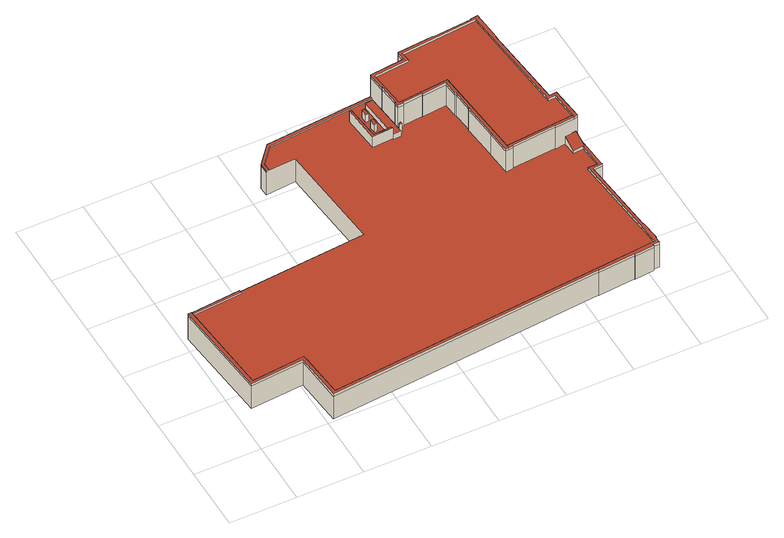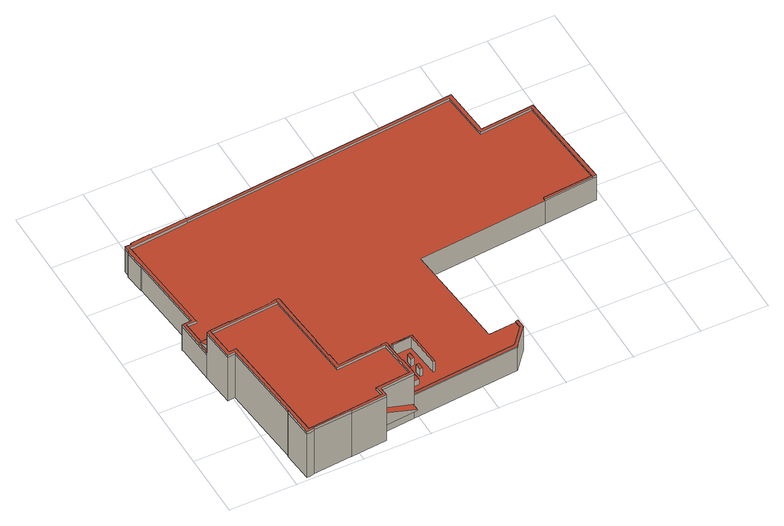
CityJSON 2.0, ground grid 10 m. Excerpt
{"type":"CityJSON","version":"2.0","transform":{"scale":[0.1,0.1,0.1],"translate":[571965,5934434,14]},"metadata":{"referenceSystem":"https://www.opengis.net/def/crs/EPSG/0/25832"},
"CityObjects":{
"building1":{"type":"Building","attributes":{"Grundfläche 2D":"1976.688115","Grundhöhe NN":"14.782"},"children":["building1-1","building1-2","building1-3","building1-4","building1-5","building1-6","building1-7","building1-8","building1-9","building1-10"],"geometry":[{"type":"MultiSurface","lod":"3","boundaries":[[[0,1,2,3,4,5,6,7,8,9,10,11,12,13,14,15,16,17,18,19,20,21,22,23,24,25,26,27,28,29,30,31,32,33,34,35,36,37,38,39,40,41,42,43,44,45,46]],[[47,48,49,50,51,52,53,54,55,56,57,58,59,60,61,62,63,64,65,66,67,68,69,70,71,72,73,74,75,76,77,78,79,80,81,82,83,84]],[[85,86,87,88,89,90,91,92,93,94,95,96,97,98,99,100,101,102]],[[103,104,105,106,107,108,109,110,111,112,113,114,115,116,117,118,119,120,121,122,123,124,125,126,127,128,129,130,131,132,133,134,135,136,137,138,139,140,141,142,143,144,145,146,147,148,149,150,151,152,153,154,155,156,157]],[[101,100,7,6]],[[98,9,8,7,100,99]],[[98,97,10,9]],[[96,158,12,11]],[[158,159,13,12]],[[159,160,14,13]],[[160,161,15,14]],[[161,162,16,15]],[[162,163,17,16]],[[163,164,165,19,18,17]],[[165,166,20,19]],[[166,167,21,20]],[[167,168,22,21]],[[168,169,23,22]],[[169,170,171,25,24,23]],[[171,172,26,25]],[[172,173,174,28,27,26]],[[174,175,29,28]],[[175,176,30,29]],[[176,177,31,30]],[[177,178,32,31]],[[178,179,33,32]],[[179,180,34,33]],[[180,181,35,34]],[[181,182,36,35]],[[182,183,37,36]],[[183,184,38,37]],[[184,185,39,38]],[[185,186,40,39]],[[186,187,41,40]],[[187,188,42,41]],[[188,189,190,44,43,42]],[[190,91,45,44]],[[46,90,89,0]],[[89,88,1,0]],[[88,87,2,1]],[[85,4,3,2,87,86]],[[85,102,5,4]],[[102,101,6,5]],[[54,53,126,125]],[[55,54,125,124]],[[55,124,123,122,121,120,119,59,58,57,56]],[[59,119,118,117,60]],[[117,116,115,114,113,61,60]],[[113,112,111,110,109,65,64,63,62,61]],[[109,108,107,67,66,65]],[[68,67,107,106,191,192]],[[193,69,68,192,105]],[[193,194,70,69]],[[194,195,71,70]],[[196,72,71,195]],[[196,197,73,72]],[[74,73,197,198]],[[198,199,75,74]],[[199,200,76,75]],[[200,201,77,76]],[[201,202,78,77]],[[202,203,204,80,79,78]],[[205,81,80,204]],[[205,206,82,81]],[[206,207,83,82]],[[207,208,84,83]],[[208,209,47,84]],[[210,48,47,209]],[[210,211,212,50,49,48]],[[213,165,164,163,214,215]],[[166,165,213,216]],[[167,166,216,217]],[[168,167,217,218]],[[169,168,218,219]],[[170,169,219,220,221,222,223,171]],[[224,172,171,223,222,221,225,152]],[[172,224,152,151,150,174,173]],[[174,150,149,175]],[[175,149,148,176]],[[176,148,147,177]],[[177,147,146,178]],[[178,146,145,179]],[[179,145,144,180]],[[180,144,143,181]],[[181,143,142,182]],[[182,142,141,183]],[[183,141,140,184]],[[184,140,139,185]],[[185,139,138,186]],[[186,138,137,187]],[[187,137,136,188]],[[190,189,188,136,135,134]],[[91,190,134,133,92]],[[92,133,132,93]],[[93,132,131,94]],[[94,131,130,95]],[[128,51,50,158,96,95,130,129]],[[158,50,212,226,227,159]],[[160,159,227,228]],[[161,160,228,229]],[[162,161,229,230]],[[163,162,230,214]],[[194,193,231,232]],[[195,194,232,233]],[[196,195,233,234]],[[197,196,234,235]],[[198,197,235,236]],[[199,198,236,237]],[[200,199,237,238]],[[201,200,238,239]],[[202,201,239,240]],[[241,204,203,202,240,242]],[[205,204,241,243]],[[206,205,243,244]],[[207,206,244,245]],[[208,207,245,246]],[[209,208,246,247]],[[210,209,247,248]],[[226,212,211,210,248,249]],[[153,152,225,250]],[[154,153,250,251]],[[155,154,251,252]],[[157,156,155,252,253]],[[103,157,253,254]],[[104,103,254,255]],[[193,105,104,255,256,231]],[[221,220,219,218,217,216,213,215,214,230,229,228,227,226,249,248,247,246,245,244,243,241,242,240,239,238,237,236,235,234,233,232,231,256,255,254,253,252,251,250,225]]],"semantics":{"surfaces":[{"type":"RoofSurface"},{"type":"WallSurface"},{"type":"GroundSurface"}],"values":[0,0,0,0,1,1,1,1,1,1,1,1,1,1,1,1,1,1,1,1,1,1,1,1,1,1,1,1,1,1,1,1,1,1,1,1,1,1,1,1,1,1,1,1,1,1,1,1,1,1,1,1,1,1,1,1,1,1,1,1,1,1,1,1,1,1,1,1,1,1,1,1,1,1,1,1,1,1,1,1,1,1,1,1,1,1,1,1,1,1,1,1,1,1,1,1,1,1,1,1,1,1,1,1,1,1,1,1,1,1,1,1,1,1,1,1,1,1,1,1,1,1,1,1,1,1,2]}}]},
"building1-1":{"type":"BuildingInstallation","parents":["building1"],"geometry":[{"type":"MultiSurface","lod":"3","boundaries":[[[257,258,259,11,10,46,45,260]],[[97,90,46,10]],[[91,92,260,45]],[[92,93,257,260]],[[93,94,258,257]],[[94,95,259,258]],[[95,96,11,259]]],"semantics":{"surfaces":[{"type":"RoofSurface"},{"type":"WallSurface"}],"values":[0,1,1,1,1,1,1]}}]},
"building1-2":{"type":"BuildingInstallation","parents":["building1"],"geometry":[{"type":"MultiSurface","lod":"3","boundaries":[[[192,191,261,262]],[[261,191,106,263]],[[263,104,262,261]],[[104,105,192,262]]],"semantics":{"surfaces":[{"type":"RoofSurface"},{"type":"WallSurface"}],"values":[0,1,1,1]}}]},
"building1-3":{"type":"BuildingInstallation","parents":["building1"],"geometry":[{"type":"MultiSurface","lod":"3","boundaries":[[[224,264,265,266,267,268,269,270]],[[155,156,267,266]],[[156,271,268,267]],[[269,268,271,272]],[[270,269,272,151]],[[152,224,270,151]],[[152,153,264,224]],[[153,154,265,264]],[[154,155,266,265]]],"semantics":{"surfaces":[{"type":"RoofSurface"},{"type":"WallSurface"}],"values":[0,1,1,1,1,1,1,1,1]}}]},
"building1-4":{"type":"BuildingInstallation","parents":["building1"],"geometry":[{"type":"MultiSurface","lod":"3","boundaries":[[[273,274,275,276]],[[51,128,129,274,273]],[[275,274,129,277]],[[275,277,126,53,52,276]],[[52,51,273,276]]],"semantics":{"surfaces":[{"type":"RoofSurface"},{"type":"WallSurface"}],"values":[0,1,1,1,1]}}]},
"building1-5":{"type":"BuildingInstallation","parents":["building1"],"geometry":[{"type":"MultiSurface","lod":"3","boundaries":[[[278,279,280,281]],[[282,283,281,280]],[[284,278,281,283,285]],[[284,286,279,278]],[[286,287,280,279]],[[282,280,287]]],"semantics":{"surfaces":[{"type":"RoofSurface"},{"type":"WallSurface"}],"values":[0,1,1,1,1,1]}}]},
"building1-6":{"type":"BuildingInstallation","parents":["building1"],"geometry":[{"type":"MultiSurface","lod":"3","boundaries":[[[288,289,290]],[[291,292,288,290,293]],[[294,290,289,295,296]],[[293,290,294,297]],[[297,298,291,293]],[[292,291,298,299]],[[300,301,288,292,299]],[[301,295,289,288]]],"semantics":{"surfaces":[{"type":"RoofSurface"},{"type":"WallSurface"}],"values":[0,0,1,1,1,1,1,1]}}]},
"building1-7":{"type":"BuildingInstallation","parents":["building1"],"geometry":[{"type":"MultiSurface","lod":"3","boundaries":[[[302,303,304,305]],[[306,307,305,304]],[[302,305,307,308]],[[308,309,303,302]],[[304,303,309,306]]],"semantics":{"surfaces":[{"type":"RoofSurface"},{"type":"WallSurface"}],"values":[0,1,1,1,1]}}]},
"building1-8":{"type":"BuildingInstallation","parents":["building1"],"geometry":[{"type":"MultiSurface","lod":"3","boundaries":[[[282,310,311,295,301,312,313,283]],[[314,296,295,311]],[[301,300,315,312]],[[313,312,315,316]],[[316,285,283,313]],[[287,317,310,282]],[[317,314,311,310]]],"semantics":{"surfaces":[{"type":"RoofSurface"},{"type":"WallSurface"}],"values":[0,1,1,1,1,1,1]}}]},
"building1-9":{"type":"BuildingInstallation","parents":["building1"],"geometry":[{"type":"MultiSurface","lod":"3","boundaries":[[[318,319,320,321]],[[322,323,321,320]],[[318,321,323,324]],[[324,325,319,318]],[[320,319,325,322]]],"semantics":{"surfaces":[{"type":"RoofSurface"},{"type":"WallSurface"}],"values":[0,1,1,1,1]}}]},
"building1-10":{"type":"BuildingInstallation","parents":["building1"],"geometry":[{"type":"MultiSurface","lod":"3","boundaries":[[[326,327,223,328]],[[329,222,223,327]],[[222,330,328,223]],[[330,331,326,328]],[[331,329,327,326]],[[329,331,330,222]]],"semantics":{"surfaces":[{"type":"RoofSurface"},{"type":"WallSurface"},{"type":"OuterCeilingSurface"}],"values":[0,1,1,1,1,2]}}]}
},
"vertices":[
[492,409,94],[417,402,94],[411,460,94],[460,465,94],[464,465,94],[462,479,94],[577,490,94],[593,316,94],[597,317,94],[604,317,94],[608,275,94],[608,271,94],[613,272,94],[608,322,94],[597,321,94],[585,448,94],[586,448,94],[582,494,94],[577,494,94],[571,493,94],[571,492,94],[512,487,94],[512,488,94],[458,483,94],[458,480,94],[459,469,94],[407,464,94],[407,460,94],[409,437,94],[410,437,94],[413,405,94],[412,405,94],[413,398,94],[421,398,94],[421,399,94],[451,402,94],[452,401,94],[488,405,94],[490,383,94],[491,383,94],[494,351,94],[493,351,94],[498,297,94],[500,265,94],[501,261,94],[505,261,94],[505,266,94],[603,210,55],[618,211,55],[617,215,55],[613,272,55],[610,271,55],[612,251,55],[610,251,55],[613,214,55],[598,214,55],[598,212,55],[610,89,55],[612,59,55],[613,55,55],[523,46,55],[114,9,55],[108,76,55],[108,77,55],[107,82,55],[107,83,55],[29,76,55],[27,75,55],[14,223,55],[9,223,55],[23,71,55],[103,78,55],[109,4,55],[523,42,55],[523,41,55],[578,46,55],[578,45,55],[608,48,55],[608,50,55],[613,50,55],[617,50,55],[617,60,55],[618,60,55],[615,90,55],[614,90,55],[464,465,90],[460,465,90],[411,460,90],[417,402,90],[492,409,90],[505,266,90],[505,261,90],[512,262,90],[512,263,90],[578,269,90],[578,268,90],[608,271,90],[608,275,90],[604,317,90],[597,317,90],[593,316,90],[577,490,90],[462,479,90],[283,247,51],[89,230,51],[14,223,51],[14,220,51],[27,75,51],[29,76,51],[107,83,51],[107,82,51],[108,77,51],[108,76,51],[114,9,51],[400,35,51],[416,37,51],[418,37,51],[523,46,51],[525,47,51],[613,55,51],[612,59,51],[610,89,51],[599,202,51],[598,212,51],[598,214,51],[613,214,51],[610,251,51],[612,251,51],[610,271,51],[593,270,51],[578,268,51],[578,269,51],[512,263,51],[512,262,51],[501,261,51],[500,265,51],[498,297,51],[493,351,51],[494,351,51],[491,383,51],[490,383,51],[488,405,51],[452,401,51],[451,402,51],[421,399,51],[421,398,51],[413,398,51],[412,405,51],[413,405,51],[410,437,51],[409,437,51],[407,460,51],[407,464,51],[246,450,51],[222,421,51],[223,407,51],[227,408,51],[268,411,51],[613,272,90],[608,322,90],[597,321,90],[585,448,90],[586,448,90],[582,494,90],[577,494,90],[571,493,90],[571,492,90],[512,487,90],[512,488,90],[458,483,90],[458,480,90],[459,469,90],[407,464,90],[407,460,90],[409,437,90],[410,437,90],[413,405,90],[412,405,90],[413,398,90],[421,398,90],[421,399,90],[451,402,90],[452,401,90],[488,405,90],[490,383,90],[491,383,90],[494,351,90],[493,351,90],[498,297,90],[500,265,90],[501,261,90],[14,220,54],[14,223,54],[9,223,51],[23,71,51],[103,78,51],[109,4,51],[523,42,51],[523,41,51],[578,46,51],[578,45,51],[608,48,51],[608,50,51],[613,50,51],[617,50,51],[617,60,51],[618,60,51],[615,90,51],[614,90,51],[603,210,51],[618,211,51],[617,215,51],[613,272,51],[571,493,8],[582,494,8],[577,494,8],[571,492,8],[512,487,8],[512,488,8],[458,483,8],[458,480,8],[459,469,8],[459,469,34],[459,469,57],[407,464,53],[407,464,8],[613,272,8],[608,322,8],[597,321,8],[585,448,8],[586,448,8],[9,223,8],[23,71,8],[103,78,8],[109,4,8],[523,42,8],[523,41,8],[578,46,8],[578,45,8],[608,48,8],[608,50,8],[617,50,8],[613,50,8],[617,60,8],[618,60,8],[615,90,8],[614,90,8],[603,210,8],[618,211,8],[617,215,8],[246,450,8],[222,421,8],[223,407,8],[268,411,8],[283,247,8],[89,230,8],[14,223,8],
[512,263,94],[578,269,94],[578,268,94],[512,262,94],
[89,226,54],[89,230,54],[89,226,51],
[246,450,53],[222,421,53],[223,407,53],[227,408,53],[226,419,53],[248,445,53],[407,460,53],[226,419,51],[248,445,51],
[610,271,66],[593,270,66],[595,249,56],[612,251,56],[595,249,51],
[413,386,71],[412,389,71],[409,388,71],[409,386,71],[409,388,61],[409,386,61],[413,386,51],[409,386,51],[412,389,51],[409,388,51],
[398,384,71],[397,387,71],[370,385,71],[362,438,71],[367,382,71],[365,438,71],[370,385,51],[397,387,61],[397,387,51],[365,438,51],[362,438,51],[367,382,51],[398,384,51],[398,384,61],
[386,416,65],[381,415,65],[382,405,65],[386,406,65],[382,405,51],[386,406,51],[386,416,51],[381,415,51],
[403,450,61],[392,449,61],[398,382,61],[410,383,61],[392,449,51],[398,382,51],[410,383,51],[403,450,51],
[384,437,65],[380,437,65],[380,427,65],[385,427,65],[380,427,51],[385,427,51],[384,437,51],[380,437,51],
[408,476,36],[409,464,36],[458,480,57],[409,464,34],[458,480,34],[408,476,34]
]}
